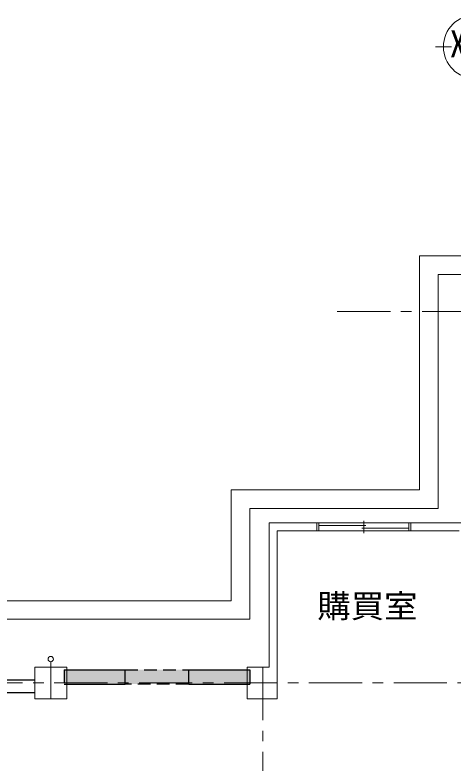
# Model space of a CAD drawing. Units: millimetres at full size, sheet at 1:200; details may follow other scales. Extents: x -55340 to 55340, y -38040 to 38040.
# Drawn here: x -7648 to 608, y -13176 to 921 of the extents above; entities that cross this region are included whole.
import ezdxf
from ezdxf.enums import TextEntityAlignment as Align

# ---------------------------------------------------------------- set-up
doc = ezdxf.new("R2010")
doc.units = ezdxf.units.MM
doc.header["$LTSCALE"] = 200
doc.linetypes.add('CHAIN1', pattern=[8, 5, -1, 1, -1])
doc.linetypes.add('DASHED1', pattern=[1.8, 1.2, -0.6])
for name, color, linetype, lineweight in [('0-1_通り芯', 3, 'Continuous', 18), ('0-2_躯体', 3, 'Continuous', 18), ('0-4_仕上', 4, 'Continuous', 9), ('0-5_建具(ｻｯｼ)', 3, 'Continuous', 18), ('0-9_家具・設備', 4, 'Continuous', 9), ('0-B_文字', 2, 'Continuous', 9), ('2-D_予備', 2, 'Continuous', 25), ('3-A_寸法', 2, 'Continuous', 25)]:
    doc.layers.add(name, color=color, linetype=linetype, lineweight=lineweight)
doc.layers.add('3-D_予備', color=91, linetype='Continuous')
doc.styles.add('ＭＳ ゴシック', font='')
doc.styles.get('ＭＳ ゴシック').set_extended_font_data('MS Gothic')

msp = doc.modelspace()

# ---------------------------------------------------------------- linework, layer by layer
at = {"layer": '0-1_通り芯'}
msp.add_line((576.4, 320.9), (276.4, 320.9), dxfattribs=at)
at = {"layer": '0-1_通り芯', "color": 4, "linetype": 'CHAIN1', "lineweight": 9}
for p, q in [((9026.4, -4666.8), (-1651.7, -4666.8)), ((-6973.6, -11366.8), (-6973.6, -11966.8)), ((-2973.6, -11366.8), (-2973.6, -27128.1)), ((6893.1, -11666.8), (-48307.7, -11666.8))]:
    msp.add_line(p, q, dxfattribs=at)
at = {"layer": '0-1_通り芯'}
msp.add_circle((1026.4, 320.9), 600, dxfattribs=at)
at = {"layer": '0-2_躯体'}
for p, q in [((-2858.6, -11366.8), (-2858.6, -8651.8)), ((-2858.6, -8651.8), (-1958.6, -8651.8)), ((-1958.6, -8801.8), (-1958.6, -8651.8)), ((-188.6, -8801.8), (-188.6, -8651.8)), ((-188.6, -8651.8), (901.4, -8651.8)), ((-2708.6, -11366.8), (-2708.6, -8801.8)), ((-2708.6, -8801.8), (-1958.6, -8801.8)), ((-188.6, -8801.8), (726.4, -8801.8)), ((-7273.6, -11966.8), (-7273.6, -11366.8)), ((-3273.6, -11366.8), (-2858.6, -11366.8)), ((-3273.6, -11966.8), (-3273.6, -11366.8)), ((-2708.6, -11966.8), (-2708.6, -11366.8)), ((-6673.6, -11966.8), (-7273.6, -11966.8)), ((-2708.6, -11966.8), (-3273.6, -11966.8))]:
    msp.add_line(p, q, dxfattribs=at)
msp.add_lwpolyline([(-7273.6, -11366.8), (-6673.6, -11366.8), (-6673.6, -11966.8)], dxfattribs=at)
at = {"layer": '0-4_仕上'}
for p, q in [((-23.6, -3616.8), (3931.4, -3616.8)), ((-23.6, -8028.8), (-23.6, -3616.8)), ((326.4, -3966.8), (4281.4, -3966.8)), ((326.4, -8378.8), (326.4, -3966.8)), ((-3223.6, -8378.8), (326.4, -8378.8))]:
    msp.add_line(p, q, dxfattribs=at)
for points in [[(-10173.6, -3516.8), (-10173.6, -10116.8), (-3573.6, -10116.8)], [(-3573.6, -10116.8), (-3573.6, -8028.8), (-23.6, -8028.8)], [(-10523.6, -10466.8), (-3223.6, -10466.8), (-3223.6, -8378.8)]]:
    msp.add_lwpolyline(points, dxfattribs=at)
at = {"layer": '0-5_建具(ｻｯｼ)', "color": 4, "lineweight": 9}
for p, q in [((-223.6, -8651.8), (-1923.6, -8651.8)), ((-1923.6, -8801.8), (-223.6, -8801.8))]:
    msp.add_line(p, q, dxfattribs=at)
at = {"layer": '0-5_建具(ｻｯｼ)'}
for p, q in [((-1923.6, -8701.1), (-1038.6, -8701.1)), ((-1073.6, -8844.6), (-1073.6, -8608.9)), ((-1923.6, -8801.8), (-1958.6, -8801.8)), ((-1108.6, -8752.5), (-223.6, -8752.5)), ((-223.6, -8801.8), (-188.6, -8801.8))]:
    msp.add_line(p, q, dxfattribs=at)
for points in [[(-1923.6, -8801.8), (-1923.6, -8651.8), (-1958.6, -8651.8)], [(-223.6, -8801.8), (-223.6, -8651.8), (-188.6, -8651.8)]]:
    msp.add_lwpolyline(points, dxfattribs=at)
at = {"layer": '0-9_家具・設備', "color": 7, "lineweight": 18}
msp.add_line((-6973.6, -11366.8), (-6973.6, -11266.8), dxfattribs=at)
msp.add_circle((-6973.6, -11216.8), 50, dxfattribs=at)
at = {"layer": '2-D_予備'}
for p, q in [((-6723.6, -11416.8), (-6723.6, -11666.8)), ((-6723.6, -11416.8), (-5573.6, -11416.8)), ((-5573.6, -11686.8), (-5573.6, -11416.8)), ((-4373.6, -11416.8), (-3223.6, -11416.8)), ((-4373.6, -11686.8), (-4373.6, -11416.8)), ((-3223.6, -11416.8), (-3223.6, -11686.8)), ((-6723.6, -11686.8), (-5573.6, -11686.8)), ((-4373.6, -11686.8), (-3223.6, -11686.8))]:
    msp.add_line(p, q, dxfattribs=at)
at = {"layer": '2-D_予備', "linetype": 'DASHED1'}
for p, q in [((-5573.6, -11416.8), (-4373.6, -11416.8)), ((-4373.6, -11686.8), (-5573.6, -11686.8))]:
    msp.add_line(p, q, dxfattribs=at)
at = {"layer": '3-A_寸法'}
msp.add_lwpolyline([(-7273.6, -11616.8), (-8288.6, -11616.8), (-8288.6, -11846.8), (-7273.6, -11846.8)], dxfattribs=at)
at = {"layer": '3-D_予備'}
msp.add_solid([(-6723.6, -11686.8), (-6723.6, -11416.8), (-3223.6, -11686.8), (-3223.6, -11416.8)], dxfattribs=at)

# ---------------------------------------------------------------- texts
at = {"layer": '0-1_通り芯', "color": 2, "style": 'ＭＳ ゴシック', "width": 0.9}
msp.add_text('X12', height=513.2, dxfattribs=at).set_placement((546.7, -33.3), align=Align.BOTTOM_LEFT)
at = {"layer": '0-B_文字', "style": 'ＭＳ ゴシック', "width": 1.05}
msp.add_text('購買室', height=439.9, dxfattribs=at).set_placement((-1950.3, -10568.8), align=Align.BOTTOM_LEFT)

doc.saveas('drawing.dxf')
